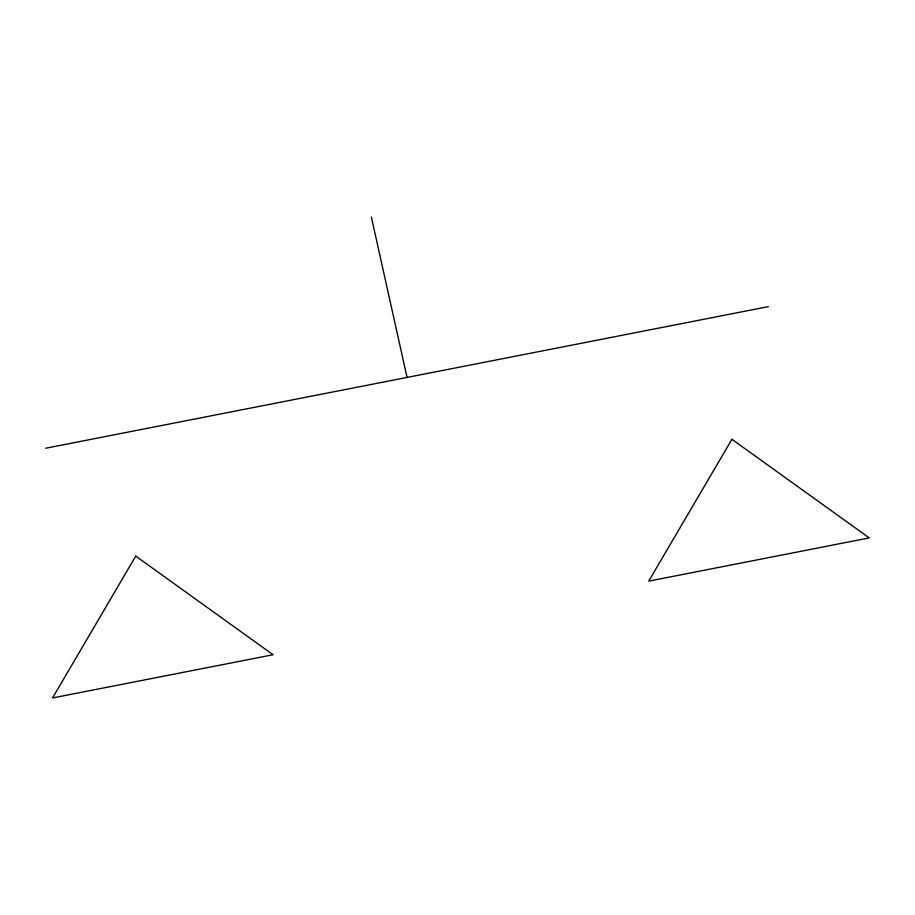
<?xml version="1.0" encoding="UTF-8"?>
<svg xmlns="http://www.w3.org/2000/svg" width="915" height="915" viewBox="0 0 915 915"><rect width="100%" height="100%" fill="white"/><g stroke="black" fill="none" stroke-linecap="round" stroke-linejoin="round"><path stroke-width="1.37" d="M45.75 448.224L768.371 306.628M371.364 217.049L407.061 377.426M135.752 556.114L52.555 697.951L273.082 654.74L135.752 556.114M731.92 439.291L648.724 581.128L869.25 537.917L731.92 439.291"/></g></svg>
